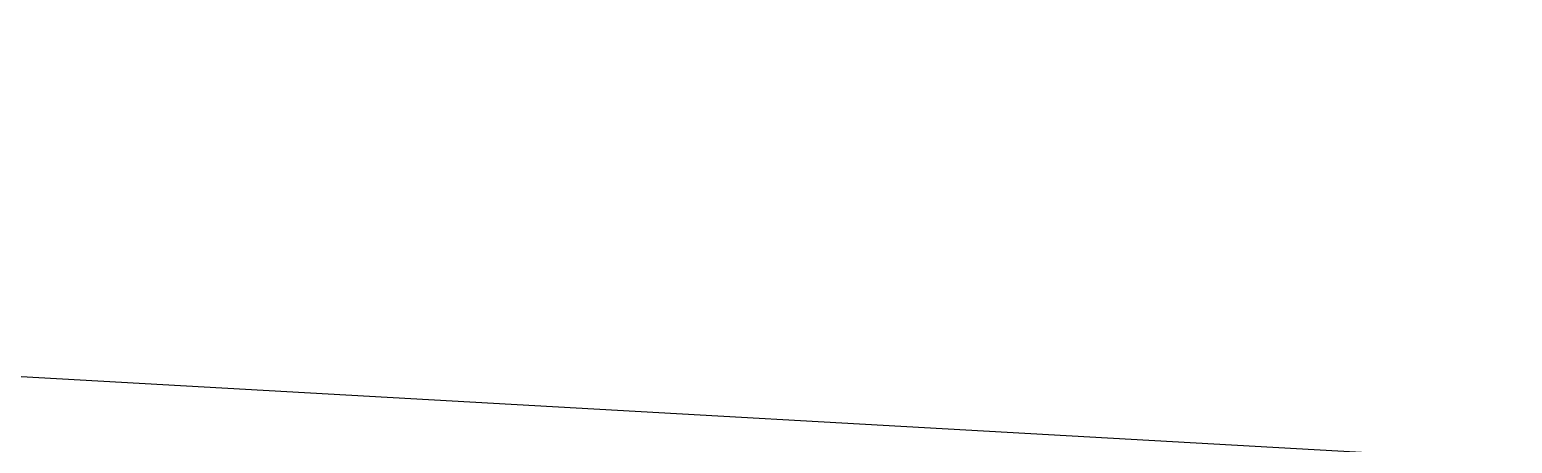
# Model space of a CAD drawing. Header units: millimetres. Extents: x -32 to 417638015, y -35 to 175284279.
# Drawn here: x 416311705 to 416312551, y 175263470 to 175263706 of the extents above; entities that cross this region are included whole.
import ezdxf

# ---------------------------------------------------------------- set-up
doc = ezdxf.new("R2010")
doc.units = ezdxf.units.MM
doc.layers.add('PDF __ЭМ_Надписи', color=7, linetype='Continuous')

msp = doc.modelspace()

# ---------------------------------------------------------------- linework, layer by layer
at = {"layer": 'PDF __ЭМ_Надписи', "lineweight": 25}
msp.add_lwpolyline([(416315320.9656317, 175263303.5856918), (416308192.0753988, 175263705.749927), (416304788.4959764, 175263705.749927)], dxfattribs=at)

doc.saveas('drawing.dxf')
